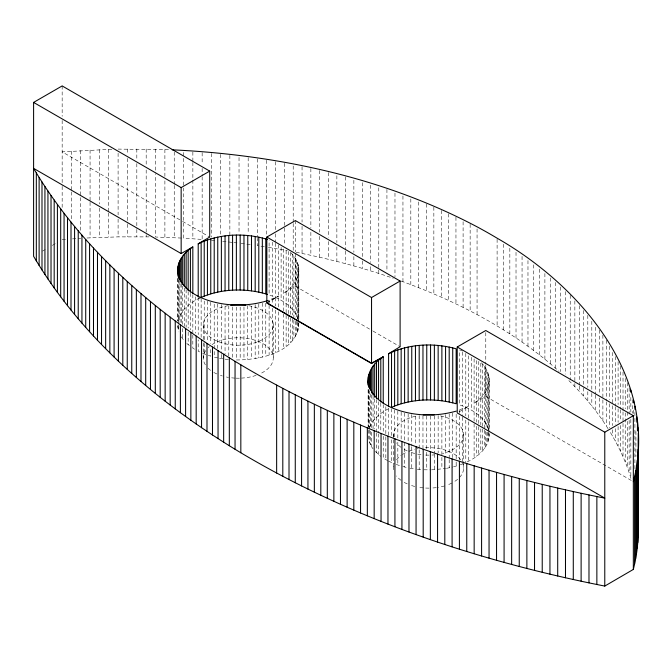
<?xml version="1.0" encoding="UTF-8"?>
<svg xmlns="http://www.w3.org/2000/svg" width="672" height="672" viewBox="0 0 672 672"><rect width="100%" height="100%" fill="white"/><g stroke="black" fill="none" stroke-linecap="round" stroke-linejoin="round"><path stroke-width="0.5" stroke-dasharray="3.36 2.52" d="M298.822 271.144C298.259 280.602 291.312 288.246 283.718 293.177L295.386 286.264L295.386 252.899M236.368 307.079L236.368 359.965C259.829 359.999 297.923 352.422 298.822 322.997M489.216 381.066C488.653 390.524 481.706 398.168 474.104 403.099L485.78 396.455L631.529 480.598C626.732 463.058 618.887 446.435 609.462 430.92M467.258 461.866C478.204 456.809 489.762 447.014 489.216 433.835M178.114 320.989C180.415 310.086 190.151 302.644 199.676 298.074M369.541 427.3C373.288 417.984 382.007 411.768 390.802 407.644M266.834 303.022L278.334 296.285L267.448 300.678M458.993 411.911L468.728 406.207L457.002 410.869M42.521 251.11L45.2 249.547M52.34 245.389L57.7 242.264M266.834 302.753L278.334 296.285M460.303 464.738L462.714 463.856M453.583 466.796L459.505 465.041M446.468 468.35L452.726 467.032M431.516 469.854L445.57 468.518M111.863 149.234L62.16 151.88L181.65 220.87M62.16 239.669L66.284 239.35M72.475 238.888L80.741 238.342M86.957 237.997L118.096 236.88L149.302 236.888M118.096 149.092L170.083 149.73M423.914 469.787L430.567 469.888M181.482 238.064L155.543 237.014L155.543 174.308M201.121 239.366L183.557 238.174L183.557 188.009M417.32 469.274L422.965 469.753M211.411 240.223L216.544 240.719M222.701 241.324L232.915 242.449M225.053 359.142L228.791 359.554M233.94 242.575L236.998 242.928M241.063 243.432L250.194 244.633M219.559 358.26L224.137 359.008M409.954 468.182L415.447 469.064M264.314 246.691L257.267 245.624L257.267 238.308M268.33 247.33L287.263 250.589M296.159 252.286C329.036 258.737 361.519 267.288 393.187 278.25M217.753 357.916L214.208 357.109L214.208 349.852M402.881 466.561L408.139 467.838M208.27 355.379L210.764 356.177L210.764 347.878M396.22 464.444L401.159 466.099M401.176 281.072C458.371 301.846 513.61 330.481 559.079 371.372M460.303 350.154L462.714 351.036M298.108 319.536C294.134 306.566 281.173 299.116 269.111 294.899L269.111 239.938M488.502 429.458C484.529 416.489 471.559 409.038 459.505 404.821L459.505 349.86M202.684 353.296L207.43 355.118M388.601 461.168L394.615 463.856M199.676 351.943L198.206 351.246L198.206 339.839M383.225 436.288L383.225 458.06L387.904 460.79M295.386 286.264L372.12 330.565M373.027 331.086L400.109 346.727M182.557 221.39L209.714 237.073M194.569 349.205L192.83 348.138L192.83 334.656M375.295 451.45L380.797 456.372M186.808 343.434L190.403 346.45M568.865 380.596C584.035 395.489 597.719 411.978 608.924 430.072M481.421 362.804C485.688 367.088 488.863 372.742 489.216 378.874L489.216 429.811M291.026 252.882C295.302 257.166 298.477 262.819 298.822 268.951L298.822 318.847M181.272 336.857L183.75 340.225M368.827 430.03C368.155 436.64 368.508 443.596 373.061 448.82M177.719 326.105L178.912 331.918M635.93 431.416L635.93 456.49M634.914 412.457L634.914 468.88M633.73 410.231L633.73 414.406M632.369 399.655L632.369 413.238M630.84 397.454L630.84 412.087M630.84 419.404L630.84 477.918M629.143 387.962L629.143 414.086M629.143 420.353L629.143 472.601M627.27 382.662L627.27 417.152M627.27 421.327L627.27 467.309M625.229 378.437L625.229 408.736M625.229 412.919L625.229 462.034M623.02 372.137L623.02 410.802M623.02 411.844L623.02 422.293M623.02 423.343L623.02 456.775M620.642 365.862L620.642 408.71M620.642 409.752L620.642 421.243M620.642 425.426L620.642 451.55M618.097 361.704L618.097 404.552M618.097 408.727L618.097 422.31M618.097 426.493L618.097 446.351M615.384 356.53L615.384 405.644M615.384 406.694L615.384 424.452M615.384 428.635L615.384 441.176M612.503 352.43L612.503 404.678M612.503 405.728L612.503 425.578M612.503 429.761L612.503 436.027M609.462 346.273L609.462 399.571M609.462 403.746L609.462 427.787M606.253 340.15L606.253 400.764M606.253 401.806L606.253 425.838M602.885 335.11L602.885 398.849M602.885 399.899L602.885 420.798M599.357 330.103L599.357 393.842M599.357 398.026L599.357 415.792M595.661 327.222L595.661 394.103M595.661 395.144L595.661 410.819M591.814 321.25L591.814 392.314M591.814 393.355L591.814 405.896M587.807 315.319L587.807 387.425M587.807 391.608L587.807 401.008M583.64 310.481L583.64 386.761M583.64 387.811L583.64 396.169M579.323 305.684L579.323 385.098M579.323 386.148L579.323 391.373M574.854 300.938L574.854 382.444M574.854 383.485L574.854 386.618M570.226 295.193L570.226 379.831M565.454 291.581L565.454 374.136M560.532 286.986L560.532 371.624M555.458 282.442L555.458 368.13M550.25 277.948L550.25 363.636M544.891 273.521L544.891 359.209M539.389 269.144L539.389 354.833M533.753 264.827L533.753 350.515M527.974 260.576L527.974 346.265M522.06 256.385L522.06 342.073M516.02 252.252L516.02 337.94M509.838 248.195L509.838 333.883M503.538 244.196L503.538 329.885M497.104 239.224L497.104 325.954M488.981 376.681L488.981 432.004M488.981 433.037L488.981 438.22M488.502 374.497L488.502 431.071M488.502 432.104L488.502 440.404M487.788 372.338L487.788 428.039M487.788 432.188L487.788 442.562M486.839 370.213L486.839 428.098M486.839 432.247L486.839 444.688M485.78 332.598L485.78 364.006M485.78 365.047L485.78 396.455M485.663 368.122L485.663 427.073M485.663 431.222L485.663 446.779M484.268 366.08L484.268 429.122M484.268 430.156L484.268 448.82M482.647 364.09L482.647 427.997M482.647 429.03L482.647 450.811M480.808 363.199L480.808 424.738M480.808 428.887L480.808 452.735M478.775 361.343L478.775 425.552M478.775 426.594L478.775 454.591M477.061 228.908L477.061 314.605M476.532 360.604L476.532 422.15M476.532 426.292L476.532 456.372M474.104 358.915L474.104 422.806M474.104 423.839L474.104 458.06M471.5 357.311L471.5 410.197M470.14 224.221L470.14 310.968M468.728 355.807L468.728 420.722M468.728 421.764L468.728 461.168M465.797 353.371L465.797 407.291M465.797 407.61L465.797 415.901M465.797 420.05L465.797 462.571M440.521 415.918A35.003 20.21 0 0 1 463.646 434.297L463.646 468.544M463.1 221.701L463.1 307.398M462.714 352.078L462.714 406.006M462.714 408.895L462.714 416.153M462.714 417.194L462.714 462.823M459.505 410.071L459.505 415.262M459.505 416.296L459.505 459.85M456.17 414.246L456.17 460.908M456.17 461.95L456.17 466.099M455.952 217.165L455.952 303.912M452.726 413.104L452.726 457.699M449.19 413.918L449.19 458.506M449.19 459.547L449.19 467.838M448.694 213.755L448.694 300.502M445.57 414.59L445.57 455.036M441.882 416.178L441.882 469.064M441.328 210.42L441.328 297.167M438.144 415.548L438.144 452.886M434.364 415.825L434.364 453.163M434.364 454.196L434.364 469.753M433.852 207.161L433.852 293.908M430.567 415.968L430.567 450.19M426.762 415.968L426.762 451.223M426.762 452.264L426.762 469.888M426.275 203.986L426.275 290.732M422.965 415.825L422.965 447.972M419.185 415.548L419.185 448.736M419.185 449.77L419.185 469.476M418.597 201.944L418.597 287.641M415.447 416.178L415.447 445.217M411.76 414.59L411.76 445.704M411.76 446.746L411.76 468.518M410.819 198.929L410.819 284.626M408.139 413.918L408.139 441.916M404.603 413.104L404.603 467.032M402.948 196.006L402.948 281.702M401.159 412.171L401.159 439.135M397.824 411.113L397.824 438.077M397.824 442.226L397.824 465.041M394.976 193.166L394.976 276.772M394.615 409.937L394.615 436.901M393.674 434.297L393.674 438.656M393.674 439.69L393.674 468.544M391.532 408.643L391.532 435.607M391.532 439.757L391.532 462.571M388.601 408.282L388.601 435.238M386.929 189.361L386.929 270.875M385.829 406.778L385.829 435.809M385.829 436.85L385.829 459.665M383.225 404.544L383.225 432.138M380.797 403.124L380.797 431.483M378.781 187.74L378.781 273.437M378.554 401.705L378.554 432.81M378.554 433.852L378.554 454.591M376.522 399.496L376.522 431.995M376.522 433.028L376.522 452.735M374.682 398.958L374.682 429.03M373.061 396.152L373.061 429.122M371.666 394.926L371.666 428.114M371.666 432.264L371.666 446.779M370.558 185.153L370.558 262.492M370.558 266.675L370.558 270.85M370.49 393.876L370.49 427.056M370.49 431.206L370.49 444.688M369.541 390.709L369.541 429.08M369.541 430.114L369.541 442.562M368.827 390.625L368.827 428.996M368.348 389.483L368.348 426.812M368.113 389.365L368.113 426.695M362.25 182.658L362.25 259.997M362.25 261.047L362.25 268.363M353.867 180.256L353.867 252.37M353.867 256.553L353.867 265.952M345.4 176.896L345.4 250.06M345.4 251.101L345.4 263.642M336.865 175.72L336.865 242.609M336.865 246.792L336.865 261.416M328.264 172.544L328.264 237.342M328.264 241.525L328.264 259.291M319.595 170.503L319.595 232.168M319.595 236.351L319.595 257.25M310.859 168.563L310.859 228.136M310.859 232.31L310.859 255.301M302.056 166.706L302.056 222.104M302.056 226.279L302.056 253.453M298.586 266.759L298.586 321.72M298.586 323.114L298.586 328.297M298.108 264.575L298.108 321.149M298.108 322.182L298.108 330.481M297.394 262.416L297.394 321.233M297.394 322.266L297.394 332.64M296.453 260.291L296.453 317.134M296.453 321.283L296.453 334.765M295.386 220.584L295.386 251.857M295.277 258.199L295.277 317.15M295.277 321.3L295.277 336.857M293.874 256.158L293.874 319.2M293.874 320.233L293.874 338.898M293.202 166.001L293.202 222.432M293.202 223.482L293.202 250.648M292.253 254.167L292.253 314.966M292.253 319.108L292.253 340.889M290.422 252.244L290.422 316.89M290.422 317.923L290.422 342.812M288.38 251.42L288.38 344.669M286.138 250.681L286.138 314.294M286.138 315.336L286.138 346.45M284.298 163.288L284.298 227.044M284.298 228.085L284.298 244.81M283.718 248.993L283.718 312.883M283.718 313.916L283.718 348.138M281.114 247.388L281.114 300.275M278.334 244.843L278.334 307.692M278.334 311.842L278.334 351.246M275.335 161.725L275.335 229.656M275.335 233.839L275.335 242.197M275.335 243.247L275.402 297.368M275.402 297.688L275.402 305.978M275.402 310.128L275.402 352.649M273.26 324.374L273.26 358.621M272.328 242.155L272.328 296.083M272.328 298.973L272.328 304.164M272.328 308.305L272.328 353.934M269.111 300.149L269.111 304.298M269.111 305.34L269.111 355.118M266.322 160.255L266.322 235.502M265.776 303.282L265.776 356.177M262.332 303.181L262.332 357.109M258.796 303.996L258.796 357.916M257.267 158.886L257.267 237.266M255.175 304.668L255.175 358.596M251.488 306.256L251.488 359.142M248.17 157.609L248.17 233.898M247.75 305.634L247.75 359.554M243.97 306.944L243.97 359.831M240.173 307.079L240.173 359.965M239.03 157.475L239.03 233.764M232.571 306.944L232.571 357.756M229.858 155.35L229.858 234.772M228.791 305.634L228.791 356.446M225.053 306.256L225.053 353.959M221.374 304.668L221.374 353.413M221.374 354.446L221.374 358.596M220.651 154.367L220.651 234.839M217.753 303.996L217.753 348.583M214.208 304.223L214.208 348.81M211.411 153.485L211.411 237.09M210.764 302.249L210.764 343.728M207.43 301.19L207.43 340.595M204.221 301.048L204.221 342.527M204.221 343.568L204.221 353.934M203.288 324.374L203.288 341.897M203.288 342.922L203.288 358.621M202.154 152.695L202.154 164.195M202.154 168.378L202.154 175.694M202.154 176.736L202.154 239.442M201.138 298.721L201.138 338.125M198.206 297.318L198.206 334.656M195.434 296.856L195.434 333.152M192.864 152.015L192.864 161.423M192.864 162.464L192.864 238.762M192.83 294.622L192.83 333.623M190.403 293.202L190.403 329.851M188.168 291.782L188.168 328.079M188.168 332.228L188.168 344.669M186.127 289.573L186.127 327.256M184.296 288.002L184.296 326.374M183.557 152.477L183.557 186.959M182.675 286.012L182.675 324.383M182.675 328.532L182.675 338.898M181.272 283.97L181.272 323.375M180.096 283.954L180.096 322.325M179.147 281.081L179.147 322.266M178.433 279.67L178.433 324.257M178.433 325.298L178.433 330.481M177.962 278.527L177.962 321.04M177.962 325.189L177.962 328.297M177.719 278.401L177.719 320.922M174.233 151.99L174.233 184.388M174.233 185.43L174.233 237.686M164.892 149.512L164.892 176.686M164.892 180.869L164.892 237.3M155.543 149.226L155.543 173.267M146.185 149.041L146.185 165.766M146.185 169.94L146.185 233.696M146.185 234.738L146.185 236.83M136.819 148.957L136.819 159.407M136.819 163.59L136.819 228.388M136.819 229.429L136.819 236.746M127.462 148.974L127.462 154.199M127.462 158.382L127.462 223.171M127.462 224.221L127.462 236.762M118.096 153.266L118.096 214.931M118.096 219.106L118.096 236.88M108.746 149.302L108.746 212.008M108.746 213.058L108.746 237.09M99.397 149.621L99.397 203.96M99.397 208.144L99.397 237.409M90.065 150.032L90.065 201.247M90.065 202.289L90.065 237.821M80.741 150.553L80.741 196.535M80.741 197.576L80.741 232.067M71.442 151.166L71.442 190.882M71.442 191.923L71.442 221.189M62.16 85.924L62.16 116.29M62.16 120.473L62.16 185.321M62.16 186.371L62.16 208.312M248.741 305.726A35.003 20.21 0 0 1 266.658 336.832A35.003 20.21 0 0 1 209.882 336.832A35.003 20.21 0 0 1 227.808 305.726M463.646 434.297A35.003 20.21 0 0 1 442.562 453.474M434.137 454.894A35.003 20.21 0 0 1 431.962 455.053M429.03 455.137A35.003 20.21 0 0 1 423.192 454.894M421.025 454.65A35.003 20.21 0 0 1 416.808 453.944M414.767 453.474A35.003 20.21 0 0 1 408.988 451.643M407.207 450.895A35.003 20.21 0 0 1 402.41 448.291M401.008 447.317A35.003 20.21 0 0 1 396.539 442.957M393.817 436.834A35.003 20.21 0 0 1 416.808 415.918M212.016 344.618A35.003 20.21 0 0 1 263.785 344.148A35.003 20.21 0 0 1 259.728 373.951M256.091 375.379A35.003 20.21 0 0 1 241.567 378.101M239.375 378.185A35.003 20.21 0 0 1 235.712 378.143M234.982 378.101A35.003 20.21 0 0 1 231.353 377.798M228.505 377.395A35.003 20.21 0 0 1 226.414 377M222.382 375.992A35.003 20.21 0 0 1 220.458 375.379M216.821 373.951A35.003 20.21 0 0 1 213.52 372.28M210.613 370.373A35.003 20.21 0 0 1 208.144 368.273M205.338 364.829A35.003 20.21 0 0 1 206.144 349.961M208.144 347.701A35.003 20.21 0 0 1 209.32 346.626M462.823 463.495A35.003 20.21 0 0 1 459.85 477.086M457.615 479.27A35.003 20.21 0 0 1 453.415 482.194M451.811 483.067A35.003 20.21 0 0 1 446.485 485.302M444.553 485.915A35.003 20.21 0 0 1 438.43 487.318M436.304 487.628A35.003 20.21 0 0 1 431.962 488.023M429.03 488.116A35.003 20.21 0 0 1 423.914 487.931M423.192 487.864A35.003 20.21 0 0 1 417.497 487.057M414.767 486.452A35.003 20.21 0 0 1 410.844 485.302M407.207 483.874A35.003 20.21 0 0 1 403.914 482.194M401.008 480.295A35.003 20.21 0 0 1 396.539 475.936M393.817 469.812A35.003 20.21 0 0 1 393.817 466.007M396.539 459.883A35.003 20.21 0 0 1 401.008 455.524M402.41 454.541A35.003 20.21 0 0 1 407.207 451.937M408.988 451.189A35.003 20.21 0 0 1 414.767 449.358M416.808 448.896A35.003 20.21 0 0 1 418.194 448.627M425.368 447.787A35.003 20.21 0 0 1 460.79 459.883"/><path stroke-width="1.01" d="M172.158 149.814C277.402 154.812 383.41 177.29 477.061 226.817A504.857 291.472 0 0 1 497.104 238.182C580.81 285.961 660.24 378.773 633.335 481.648M198.206 296.696L198.206 243.81L209.714 237.073L209.714 171.116L62.16 85.924L33.6 102.413L33.6 256.309C82.807 339.469 158.794 403.46 240.828 452.768C352.582 519.28 477.607 560.96 604.775 586.076L633.335 569.428C637.249 553.594 638.946 537.214 638.249 520.909L638.249 433.138M192.83 293.58L192.83 246.918C184.338 252.302 176.812 261.433 177.719 272.059M383.225 403.502L383.225 356.84C373.556 362.695 366.248 373.506 368.113 385.216M388.601 406.619L388.601 353.732L400.109 346.727L400.109 281.039L295.386 220.584L266.834 237.065L266.834 302.753L371.549 363.216L383.225 356.84L371.549 363.476L266.834 303.022M33.6 102.413L181.154 187.606L209.714 171.116M266.834 237.065L371.549 297.528L400.109 281.039M192.83 246.918L181.154 253.562L33.6 168.37C82.807 251.53 158.794 315.529 240.828 364.829C352.582 431.34 477.607 473.029 604.775 498.137L457.22 412.944L457.22 346.987L485.78 330.506L633.335 415.691L633.335 569.428M457.22 346.987L604.775 432.18L633.335 415.691M198.206 243.81C219.551 233.512 244.91 232.604 267.448 239.408M199.676 298.074C220.727 288.456 245.423 287.708 267.448 294.37M388.601 353.732C409.424 343.652 434.053 342.644 456.17 348.802L456.17 403.763C435.07 397.849 411.776 398.614 391.532 407.291L391.532 352.33M267.448 300.678C248.044 306.659 226.724 306.491 207.43 300.149C194.225 295.621 179.105 286.474 177.719 271.144M456.17 411.13C437.203 416.514 416.573 416.262 397.824 410.071C384.611 405.544 369.491 396.396 368.113 381.066M638.039 517.314L638.249 520.909M638.4 438.539L638.375 531.72M638.173 449.35L638.173 537.13M637.93 427.736L637.93 430.87M637.804 454.751L637.804 542.531M637.434 422.335L637.434 430.693M637.258 460.144L637.258 547.924M636.77 416.942L636.77 422.167M636.535 465.536L636.535 553.316M635.636 470.921L635.636 558.692M634.914 406.182L634.914 409.324M634.578 476.288L634.578 564.068M633.73 400.823L633.73 402.914M630.84 390.138L630.84 392.23M604.775 432.18L604.775 586.076M596.862 496.566L596.862 584.506M588.983 494.945L588.983 582.884M581.12 493.29L581.12 581.23M573.283 491.593L573.283 579.533M565.48 489.854L565.48 577.794M557.701 488.074L557.701 576.013M549.948 486.251L549.948 574.19M542.228 484.394L542.228 572.334M534.534 482.488L534.534 570.427M526.873 480.547L526.873 568.487M519.246 478.565L519.246 566.504M511.644 476.54L511.644 564.48M504.084 474.474L504.084 562.414M496.549 472.366L496.549 560.305M489.048 470.224L489.048 558.163M481.589 468.04L481.589 555.979M474.163 465.814L474.163 553.753M466.763 463.554L466.763 551.494M459.413 461.252L459.413 549.192M452.726 347.869L452.726 402.83M452.088 458.909L452.088 546.848M449.19 347.063L449.19 402.024M445.57 346.382L445.57 401.344M444.805 456.532L444.805 544.471M441.882 345.836L441.882 400.798M438.144 345.425L438.144 400.386M437.564 454.112L437.564 542.052M434.364 345.148L434.364 400.109M430.567 345.005L430.567 399.974M430.357 451.66L430.357 539.599M426.762 345.005L426.762 399.974M423.192 449.165L423.192 537.104M422.965 345.148L422.965 400.109M419.185 345.425L419.185 400.386M416.06 446.636L416.06 534.576M415.447 345.836L415.447 400.798M411.76 346.382L411.76 401.344M408.979 444.066L408.979 532.006M408.139 347.063L408.139 402.024M404.603 347.869L404.603 402.83M401.932 441.462L401.932 529.402M401.159 348.802L401.159 403.763M397.824 349.86L397.824 404.821M394.926 438.816L394.926 526.756M394.615 351.036L394.615 406.006M387.962 436.136L387.962 524.076M381.049 433.415L381.049 521.354M380.797 358.529L380.797 402.083M378.554 360.31L378.554 399.714M376.522 362.166L376.522 398.462M374.682 364.09L374.682 397.278M374.17 430.66L374.17 518.599M373.061 366.08L373.061 395.111M371.666 368.122L371.666 393.011M371.549 297.528L371.549 363.216M370.49 370.213L370.49 389.911M369.541 372.338L369.541 388.928M368.827 374.497L368.827 387.517M368.348 376.681L368.348 384.972M367.34 427.871L367.34 515.81M360.553 425.048L360.553 512.988M353.816 422.184L353.816 510.124M347.122 419.286L347.122 507.226M340.469 416.354L340.469 504.294M333.866 413.381L333.866 501.32M327.314 410.382L327.314 498.322M320.804 407.341L320.804 495.281M314.345 404.275L314.345 492.215M307.936 401.167L307.936 489.107M301.577 398.026L301.577 485.965M295.268 394.85L295.268 482.79M289.01 391.65L289.01 479.59M282.803 388.408L282.803 476.347M276.646 385.132L276.646 473.071M265.776 238.879L265.776 293.84M262.332 237.947L262.332 292.908M258.796 237.14L258.796 292.102M255.175 236.46L255.175 291.421M251.488 235.914L251.488 290.875M247.75 235.502L247.75 290.464M243.97 235.225L243.97 290.186M240.828 364.829L240.828 452.768M240.173 235.091L240.173 290.052M236.368 235.091L236.368 290.052M235.049 361.334L235.049 449.274M232.571 235.225L232.571 290.186M229.32 357.815L229.32 445.754M228.791 235.502L228.791 290.464M225.053 235.914L225.053 290.875M223.658 354.262L223.658 442.201M221.374 236.46L221.374 291.421M218.047 350.675L218.047 438.614M217.753 237.14L217.753 292.102M214.208 237.947L214.208 292.908M212.486 347.063L212.486 435.002M210.764 238.879L210.764 293.84M207.43 239.938L207.43 294.899M206.993 343.417L206.993 431.357M204.221 241.114L204.221 296.083M201.558 339.746L201.558 427.686M201.138 242.407L201.138 297.368M196.174 336.05L196.174 423.982M190.856 332.321L190.856 420.26M190.403 248.606L190.403 292.16M188.168 250.387L188.168 290.833M186.127 252.244L186.127 288.54M185.598 328.558L185.598 416.497M184.296 254.167L184.296 286.314M182.675 256.158L182.675 284.155M181.272 258.199L181.272 283.088M181.154 187.606L181.154 253.562M180.39 324.778L180.39 412.717M180.096 260.291L180.096 281.03M179.147 262.416L179.147 279.006M178.433 264.575L178.433 278.057M177.962 266.759L177.962 276.091M175.249 320.964L175.249 408.904M170.176 317.125L170.176 405.065M165.152 313.261L165.152 401.201M160.196 309.372L160.196 397.312M155.299 305.449L155.299 393.389M150.469 301.51L150.469 389.449M145.698 297.536L145.698 385.476M140.986 293.546L140.986 381.486M136.349 289.523L136.349 377.462M131.762 285.482L131.762 373.422M127.252 281.417L127.252 369.356M122.8 277.326L122.8 365.266M118.415 273.21L118.415 361.15M114.097 269.069L114.097 357.008M109.847 264.911L109.847 352.85M105.655 260.728L105.655 348.667M101.539 256.519L101.539 344.459M97.482 252.294L97.482 340.234M93.492 248.052L93.492 335.992M89.578 243.776L89.578 331.716M85.722 239.492L85.722 327.432M81.942 235.183L81.942 323.123M78.229 230.857L78.229 318.788M74.584 226.506L74.584 314.446M71.005 222.138L71.005 310.078M67.502 217.753L67.502 305.693M64.067 213.343L64.067 301.283M60.698 208.925L60.698 296.864M57.406 204.481L57.406 292.421M54.18 200.021L54.18 287.96M51.022 195.552L51.022 283.492M47.939 191.058L47.939 278.998M44.932 186.547L44.932 274.487M41.992 182.028L41.992 269.968M39.119 177.492L39.119 265.432M36.322 172.939L36.322 260.879M230.639 305.29A35.003 20.21 0 0 1 245.91 305.29M423.192 414.968A35.003 20.21 0 0 1 434.137 414.968"/></g></svg>
